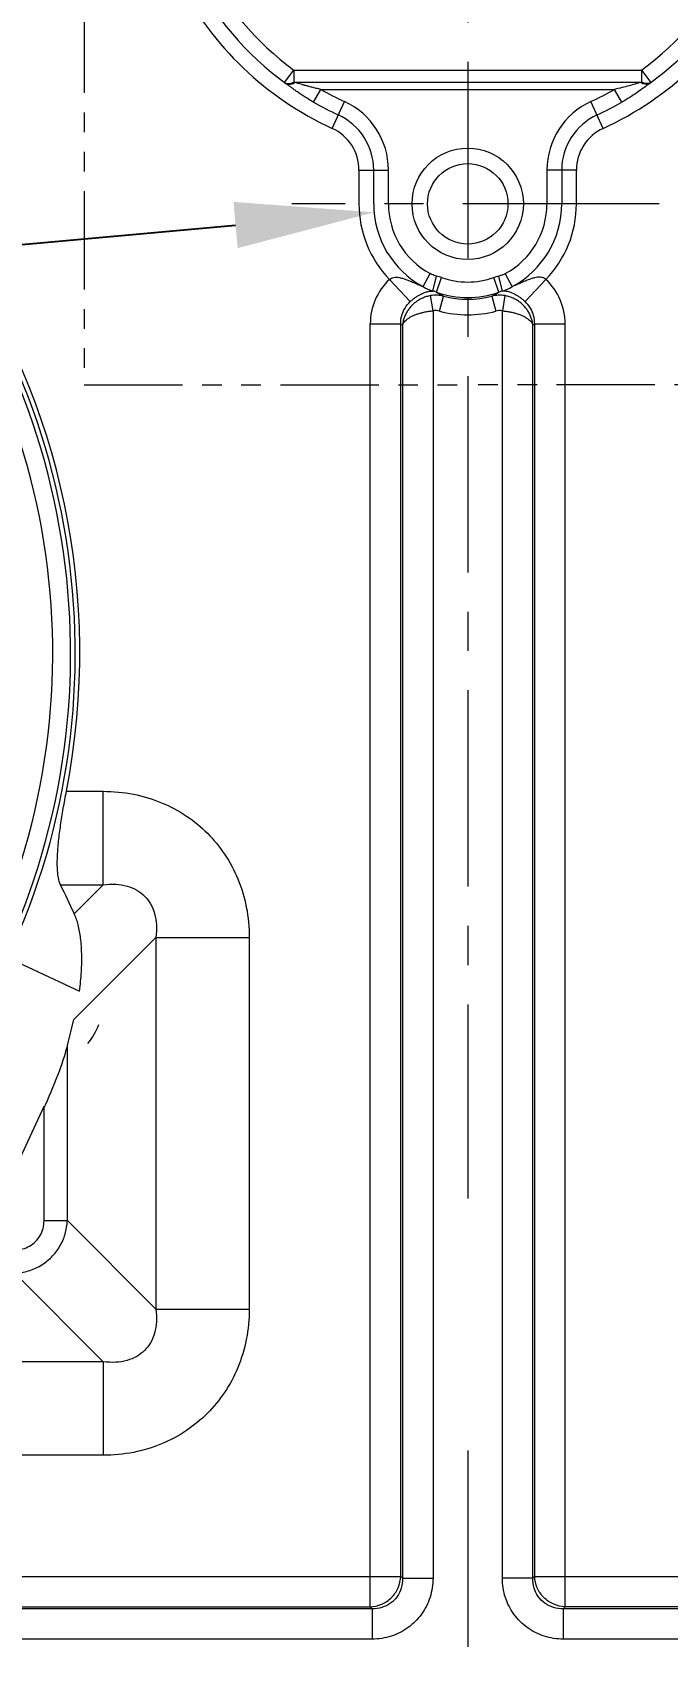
# Model space of a CAD drawing. Header units: millimetres. Extents: x 5536 to 6151, y 463 to 893.
# Drawn here: x 5725.6 to 5746.1, y 644.9 to 697.5 of the extents above; entities that cross this region are included whole.
import ezdxf

# ---------------------------------------------------------------- set-up
doc = ezdxf.new("R2010")
doc.units = ezdxf.units.MM
doc.header["$LTSCALE"] = 0.2
doc.linetypes.add('CENTER', pattern=[50.8, 31.75, -6.35, 6.35, -6.35])
doc.linetypes.add('PHANTOM2', pattern=[31.75, 15.875, -3.175, 3.175, -3.175, 3.175, -3.175])
doc.layers.get('0').update_dxf_attribs({"lineweight": 18})
for name, color, linetype, lineweight in [('poumianxian', 2, 'Continuous', 18), ('图层1', 1, 'CENTER', 18), ('图层3', 3, 'PHANTOM2', 18)]:
    doc.layers.add(name, color=color, linetype=linetype, lineweight=lineweight)
doc.styles.add('標準', font='', dxfattribs={"width": 0.667})
doc.styles.get('標準').set_extended_font_data('pmingliu')
doc.dimstyles.new('11111111111', dxfattribs={"dimtxt": 4.5, "dimasz": 4.5, "dimexe": 1.25, "dimexo": 0.625, "dimtad": 1, "dimtoh": 1, "dimdsep": 46, "dimtxsty": '標準', "dimblk": '_CAXARROW', "dimcen": 0, "dimdle": 9, "dimclrd": 6, "dimclre": 6, "dimclrt": 2, "dimadec": 0, "dimazin": 0, "dimtfac": 0.707107, "dimtofl": 0, "dimtmove": 2, "dimatfit": 3, "dimfxl": 0, "dimfrac": 2, "dimtolj": 1, "dimarcsym": 0})
doc.dimstyles.new('222222', dxfattribs={"dimtxt": 4.5, "dimasz": 4.5, "dimexe": 1.25, "dimexo": 0.625, "dimtad": 1, "dimdsep": 46, "dimtxsty": '標準', "dimblk": '_CAXARROW', "dimcen": 0, "dimdle": 9, "dimclrd": 6, "dimclre": 6, "dimclrt": 2, "dimadec": 0, "dimazin": 0, "dimtfac": 0.707107, "dimtofl": 0, "dimtmove": 2, "dimatfit": 3, "dimfxl": 0, "dimfrac": 2, "dimtolj": 1, "dimarcsym": 0})
doc.dimstyles.new('ISO-25', dxfattribs={"dimtxt": 2.5, "dimasz": 2.5, "dimexe": 1.25, "dimexo": 0.625, "dimtad": 1, "dimdsep": 46, "dimtxsty": 'Standard', "dimblk": '_CAXARROW', "dimcen": 0, "dimdle": 5, "dimclrd": 4, "dimclre": 4, "dimclrt": 3, "dimadec": 0, "dimazin": 0, "dimtfac": 0.707107, "dimtofl": 0, "dimtmove": 2, "dimatfit": 3, "dimfxl": 0, "dimfrac": 2, "dimarcsym": 0})

# ---------------------------------------------------------------- blocks, each defined once
blk = doc.blocks.new('*X4')
at = {"layer": 'poumianxian'}
blk.add_hatch(color=6, dxfattribs=at).paths.add_polyline_path([(5815.182, 723.919), (5816.22, 722.836), (5812.452, 720.263)], flags=0)
at = {"layer": 'poumianxian', "color": 6, "lineweight": -2}
blk.add_line((5838.466, 745.204), (5815.701, 723.377), dxfattribs=at)
at = {"layer": 'poumianxian', "insert": (5828.219, 739.866), "char_height": 4.5, "width": 64.97647, "attachment_point": 5, "rotation": 43.7937, "style": '標準'}
blk.add_mtext('\\T1.004;%%C201.68%%P0.5', dxfattribs=at)
blk = doc.blocks.new('_CAXARROW')
blk.add_hatch(color=0).paths.add_polyline_path([(0, 0), (-1, 0.125), (-1, -0.125)], flags=0)
blk = doc.blocks.new('*X14')
at = {"layer": 'poumianxian'}
blk.add_hatch(color=6, dxfattribs=at).paths.add_polyline_path([(5732.083, 692.063), (5732.219, 690.569), (5736.633, 691.725)], flags=0)
at = {"layer": 'poumianxian', "color": 6, "lineweight": -2}
for p, q in [((5722.68, 690.451), (5732.151, 691.316)), ((5712.095, 690.451), (5722.68, 690.451))]:
    blk.add_line(p, q, dxfattribs=at)
at = {"layer": 'poumianxian', "color": 2, "insert": (5717.075, 693.581), "char_height": 4.5, "width": 29.87693, "attachment_point": 5, "style": '標準'}
blk.add_mtext('\\T1.004;R3.04', dxfattribs=at)
blk = doc.blocks.new('*X70')
at = {"layer": 'poumianxian'}
for points in [[(5709.161, 514.546), (5709.161, 513.046), (5704.661, 513.796)], [(5770.161, 514.546), (5770.161, 513.046), (5774.661, 513.796)]]:
    blk.add_hatch(color=6, dxfattribs=at).paths.add_polyline_path(points, flags=0)
at = {"layer": 'poumianxian', "color": 6, "lineweight": -2}
for p, q in [((5704.661, 658.486), (5704.661, 512.546)), ((5774.661, 658.486), (5774.661, 512.546)), ((5709.161, 513.796), (5770.161, 513.796))]:
    blk.add_line(p, q, dxfattribs=at)
at = {"layer": 'poumianxian', "color": 2, "insert": (5739.661, 517.034), "char_height": 4.5, "width": 34.019, "attachment_point": 5, "style": '標準'}
blk.add_mtext('\\T1.004;70%%P0.3', dxfattribs=at)
blk = doc.blocks.new('*X78')
at = {"layer": 'poumianxian'}
blk.add_hatch(color=6, dxfattribs=at).paths.add_polyline_path([(5827.51, 710.522), (5828.348, 709.277), (5824.196, 707.386)], flags=0)
at = {"layer": 'poumianxian', "color": 6, "lineweight": -2}
blk.add_line((5850.063, 724.801), (5827.929, 709.899), dxfattribs=at)
at = {"layer": 'poumianxian', "color": 2, "insert": (5839.054, 721.293), "char_height": 4.5, "width": 64.97647, "attachment_point": 5, "rotation": 33.95, "style": '標準'}
blk.add_mtext('\\T1.004;%%C203.82%%P0.5', dxfattribs=at)

msp = doc.modelspace()

# ---------------------------------------------------------------- linework, layer by layer
for p, q in [((5733.739, 695.922), (5734.034, 696.325)), ((5734.034, 696.325), (5734.034, 695.935)), ((5734.034, 696.325), (5745.287, 696.325)), ((5745.287, 696.325), (5745.287, 695.935)), ((5745.287, 696.325), (5745.583, 695.922)), ((5734.034, 695.935), (5745.287, 695.935)), ((5734.673, 695.287), (5734.91, 695.701)), ((5734.91, 695.701), (5744.411, 695.701)), ((5744.648, 695.287), (5744.411, 695.701)), ((5735.278, 694.44), (5735.676, 695.307)), ((5744.043, 694.44), (5743.646, 695.307)), ((5736.143, 693.092), (5736.143, 692.001)), ((5736.143, 693.092), (5737.097, 693.092)), ((5736.62, 692.001), (5736.62, 693.092)), ((5737.097, 692.001), (5737.097, 693.092)), ((5742.225, 693.092), (5742.225, 692.001)), ((5743.178, 693.092), (5742.225, 693.092)), ((5742.702, 693.092), (5742.702, 692.001)), ((5743.178, 692.001), (5743.178, 693.092)), ((5737.131, 689.556), (5737.803, 688.839)), ((5738.217, 689.325), (5738.444, 689.744)), ((5738.538, 689.181), (5738.651, 689.667)), ((5738.651, 689.147), (5738.818, 689.618)), ((5740.67, 689.147), (5740.503, 689.618)), ((5740.783, 689.181), (5740.671, 689.667)), ((5741.104, 689.325), (5740.878, 689.744)), ((5741.519, 688.839), (5742.19, 689.556)), ((5738.539, 688.541), (5738.461, 689.032)), ((5738.751, 688.531), (5738.878, 689.014)), ((5740.444, 689.014), (5740.571, 688.531)), ((5740.861, 689.032), (5740.782, 688.541)), ((5738.539, 688.541), (5738.539, 647.565)), ((5740.782, 647.565), (5740.782, 688.541)), ((5736.508, 646.641), (5736.508, 688.119)), ((5736.508, 688.119), (5737.493, 688.119)), ((5737.493, 647.626), (5737.493, 688.119)), ((5737.554, 688.088), (5737.554, 647.565)), ((5741.767, 647.565), (5741.767, 688.088)), ((5741.828, 647.626), (5741.828, 688.119)), ((5741.828, 688.119), (5742.813, 688.119)), ((5742.813, 646.641), (5742.813, 688.119)), ((5726.68, 673.007), (5727.867, 673.007)), ((5727.867, 669.982), (5727.867, 673.007)), ((5726.489, 669.982), (5727.867, 669.982)), ((5726.935, 669.05), (5727.867, 669.982)), ((5724.123, 667.932), (5727.1, 666.544)), ((5726.922, 665.633), (5729.569, 668.28)), ((5729.569, 668.28), (5729.569, 656.268)), ((5729.569, 668.28), (5732.594, 668.28)), ((5732.594, 668.28), (5732.594, 656.268)), ((5726.71, 664.788), (5726.922, 665.633)), ((5726.71, 659.126), (5726.71, 664.788)), ((5723.789, 658.181), (5725.954, 662.823)), ((5725.954, 659.126), (5725.954, 662.823)), ((5725.954, 659.126), (5726.71, 659.126)), ((5726.71, 659.126), (5729.569, 656.268)), ((5725.008, 657.424), (5727.867, 654.566)), ((5729.569, 656.268), (5732.594, 656.268)), ((5727.867, 654.566), (5715.855, 654.566)), ((5727.867, 654.566), (5727.867, 651.54)), ((5727.867, 651.54), (5715.855, 651.54)), ((5691.109, 647.626), (5737.493, 647.626)), ((5737.493, 647.626), (5737.554, 647.565)), ((5737.554, 647.565), (5738.539, 647.565)), ((5741.767, 647.565), (5740.782, 647.565)), ((5741.828, 647.626), (5741.767, 647.565)), ((5741.828, 647.626), (5787.829, 647.626)), ((5691.33, 646.641), (5736.508, 646.641)), ((5736.569, 646.58), (5691.423, 646.58)), ((5736.508, 646.641), (5736.569, 646.58)), ((5736.569, 646.58), (5736.569, 645.595)), ((5742.813, 646.641), (5742.752, 646.58)), ((5787.898, 646.58), (5742.752, 646.58)), ((5742.752, 646.58), (5742.752, 645.595)), ((5787.829, 646.641), (5742.813, 646.641)), ((5736.569, 645.595), (5691.645, 645.595)), ((5787.677, 645.595), (5742.752, 645.595))]:
    msp.add_line(p, q)
for radius in [1.8, 1.3]:
    msp.add_circle((5739.661, 692.001), radius)
for centre, radius, start, end in [((5739.661, 644.474), 84.082, 92.17418, 177.24672), ((5739.661, 644.474), 84.082, 2.75328, 87.82582), ((5739.661, 644.474), 83.097, 92.17418, 177.24672), ((5739.661, 644.474), 83.097, 2.75328, 87.82582), ((5739.661, 704.001), 10.017, 125.9487, 234.0513), ((5739.661, 704.001), 10.017, 305.9487, 54.0513), ((5739.661, 704.001), 9.517, 126.2413, 233.7587), ((5739.661, 704.001), 9.517, 306.2413, 53.7587), ((5703.661, 677.474), 23.304, 335, 180), ((5703.661, 677.474), 23.155, 335, 180), ((5703.661, 677.474), 23.448, 349.0194, 78.7712), ((5703.661, 677.474), 22.578, 335, 180), ((5739.661, 704.001), 10.518, 207.2637, 245.3757), ((5739.661, 704.001), 10.518, 294.6243, 332.7363), ((5737.57, 700.88), 6.266, 232.3063, 232.7742), ((5736.566, 704.649), 9.074, 253.803, 254.0564), ((5739.661, 704.001), 9.564, 240.2151, 245.3757), ((5739.661, 704.001), 9.564, 294.6243, 299.7849), ((5741.734, 700.903), 6.295, 307.2268, 307.6926), ((5739.661, 704.001), 10.041, 240.2151, 245.3757), ((5734.661, 693.092), 2.436, 0, 65.3757), ((5744.661, 693.092), 2.436, 114.6243, 180), ((5739.661, 704.001), 10.041, 294.6243, 299.7849), ((5734.661, 693.092), 1.959, 0, 65.3757), ((5744.661, 693.092), 1.959, 114.6243, 180), ((5734.661, 693.092), 1.482, 0, 65.3757), ((5744.661, 693.092), 1.482, 114.6243, 180), ((5739.661, 692.001), 3.518, 180, 224.0221), ((5739.661, 692.001), 3.041, 180, 241.662), ((5739.661, 692.001), 2.564, 180, 241.6616), ((5739.661, 692.001), 2.564, 298.3386, 0), ((5739.661, 692.001), 3.041, 298.3383, 360), ((5739.661, 692.001), 3.518, 315.9779, 360), ((5738.475, 688.12), 1.966, 133.0957, 180.0454), ((5738.3, 688.155), 1.551, 70.5112, 76.9483), ((5739.661, 692.001), 2.528, 250.5252, 289.4748), ((5741.024, 688.145), 1.562, 103.0733, 109.4667), ((5740.847, 688.12), 1.966, 359.9532, 46.9051), ((5738.787, 690.163), 1.014, 235.8197, 255.7838), ((5738.627, 688.048), 0.998, 75.4855, 99.6304), ((5738.289, 688.132), 1.077, 70.3319, 76.6297), ((5740.524, 692.077), 3.477, 237.4124, 241.7355), ((5739.661, 692.001), 3.027, 250.5252, 289.4748), ((5739.661, 692.001), 3.088, 255.3088, 284.6904), ((5738.801, 692.071), 3.47, 298.2577, 302.5896), ((5740.694, 688.046), 1, 80.4105, 104.5004), ((5741.033, 688.133), 1.077, 103.3702, 109.6682), ((5740.535, 690.163), 1.014, 284.2127, 304.1858), ((5738.62, 688.033), 0.515, 75.2793, 99.0569), ((5739.661, 692.001), 3.588, 255.3098, 284.6903), ((5740.701, 688.033), 0.515, 80.9455, 104.718), ((5739.316, 691.674), 3.995, 242.8571, 243.8398)]:
    msp.add_arc(centre, radius, start, end)
for centre, major_axis, ratio, start_param, end_param in [((5703.661, 641.574), (0, 46.133), 0.62804, 5.350375, 5.375765), ((5726.318, 666.731), (-0.107, 2.388), 0.680136, 3.780389, 4.122264), ((5725.954, 663.331), (-0.767, -1.789), 0.11652, 1.283336, 2.52252)]:
    msp.add_ellipse(centre, major_axis=major_axis, ratio=ratio, start_param=start_param, end_param=end_param)
for points, knots in [([(5733.739, 695.922), (5733.764, 695.906), (5733.826, 695.884), (5733.93, 695.891), (5734, 695.916), (5734.034, 695.935)], [0, 0, 0, 0, 13727.934272, 29265.476992, 47231.231876, 47231.231876, 47231.231876, 47231.231876]), ([(5733.779, 695.891), (5733.804, 695.875), (5733.867, 695.857), (5733.97, 695.872), (5734.038, 695.903), (5734.073, 695.924)], [0, 0, 0, 0, 13226.089323, 28751.245154, 47231.659772, 47231.659772, 47231.659772, 47231.659772]), ([(5734.673, 695.287), (5734.62, 695.317), (5734.518, 695.377), (5734.374, 695.467), (5734.244, 695.553), (5734.129, 695.633), (5734.028, 695.706), (5733.938, 695.772), (5733.856, 695.833), (5733.805, 695.872), (5733.779, 695.891)], [0, 0, 0, 0, 19104.327949, 36867.412232, 53072.260531, 67611.371127, 80531.960306, 92078.17568, 102564.151928, 112305.064996, 112305.064996, 112305.064996, 112305.064996]), ([(5734.91, 695.701), (5734.86, 695.711), (5734.764, 695.733), (5734.628, 695.766), (5734.506, 695.798), (5734.399, 695.827), (5734.304, 695.855), (5734.221, 695.88), (5734.145, 695.903), (5734.096, 695.917), (5734.073, 695.924)], [0, 0, 0, 0, 19946.882967, 38157.227589, 54468.454608, 68862.40947, 81487.431444, 92679.236537, 102826.335248, 112309.306543, 112309.306543, 112309.306543, 112309.306543]), ([(5745.277, 695.933), (5745.21, 695.914), (5745.078, 695.872), (5744.871, 695.812), (5744.65, 695.754), (5744.493, 695.718), (5744.411, 695.701)], [0, 0, 0, 0, 14001.775002, 27757.425709, 43323.105896, 60102.05033, 60102.05033, 60102.05033, 60102.05033]), ([(5745.542, 695.891), (5745.48, 695.845), (5745.35, 695.747), (5745.139, 695.594), (5744.903, 695.437), (5744.735, 695.336), (5744.648, 695.287)], [0, 0, 0, 0, 12807.083968, 27354.760478, 43368.454176, 60105.392549, 60105.392549, 60105.392549, 60105.392549]), ([(5745.542, 695.891), (5745.518, 695.875), (5745.455, 695.857), (5745.351, 695.872), (5745.283, 695.903), (5745.249, 695.924)], [0, 0, 0, 0, 13253.859048, 28811.543125, 47330.777881, 47330.777881, 47330.777881, 47330.777881]), ([(5745.583, 695.922), (5745.558, 695.906), (5745.495, 695.884), (5745.391, 695.891), (5745.322, 695.916), (5745.287, 695.935)], [0, 0, 0, 0, 13756.652661, 29327.024738, 47331.021179, 47331.021179, 47331.021179, 47331.021179]), ([(5737.131, 689.556), (5737.151, 689.573), (5737.195, 689.602), (5737.273, 689.626), (5737.36, 689.631), (5737.455, 689.619), (5737.557, 689.593), (5737.666, 689.556), (5737.784, 689.51), (5737.914, 689.455), (5738.059, 689.392), (5738.162, 689.348), (5738.217, 689.325)], [0, 0, 0, 0, 9249.965466, 18625.013827, 28915.636565, 40440.906253, 53001.556987, 66622.621551, 81613.890203, 98366.583745, 117272.302245, 138611.266221, 138611.266221, 138611.266221, 138611.266221]), ([(5738.651, 689.667), (5738.625, 689.673), (5738.576, 689.687), (5738.507, 689.713), (5738.464, 689.733), (5738.444, 689.744)], [0, 0, 0, 0, 16907.899717, 32546.833277, 47290.762082, 47290.762082, 47290.762082, 47290.762082]), ([(5740.878, 689.744), (5740.844, 689.726), (5740.776, 689.696), (5740.705, 689.675), (5740.671, 689.667)], [0, 0, 0, 0, 17715.507443, 33881.427899, 33881.427899, 33881.427899, 33881.427899]), ([(5742.19, 689.556), (5742.176, 689.569), (5742.143, 689.593), (5742.081, 689.618), (5742.006, 689.631), (5741.918, 689.627), (5741.818, 689.608), (5741.707, 689.575), (5741.581, 689.528), (5741.439, 689.468), (5741.278, 689.399), (5741.165, 689.35), (5741.104, 689.325)], [0, 0, 0, 0, 6810.282028, 14570.661853, 23607.576311, 34069.882425, 46087.643014, 59912.816243, 75880.761576, 94266.422928, 115204.297163, 138723.843597, 138723.843597, 138723.843597, 138723.843597]), ([(5737.493, 688.119), (5737.492, 688.209), (5737.514, 688.39), (5737.622, 688.639), (5737.737, 688.778), (5737.803, 688.839)], [0, 0, 0, 0, 15896.878093, 31571.071795, 47285.253099, 47285.253099, 47285.253099, 47285.253099]), ([(5738.46, 689.032), (5738.414, 689.024), (5738.326, 689.003), (5738.204, 688.957), (5738.094, 688.901), (5737.992, 688.835), (5737.896, 688.757), (5737.809, 688.668), (5737.732, 688.569), (5737.667, 688.463), (5737.614, 688.348), (5737.574, 688.223), (5737.559, 688.134), (5737.554, 688.088)], [0, 0, 0, 0, 15382.299131, 29309.596888, 42400.675686, 55405.309803, 68791.27389, 82386.072865, 96010.44449, 109496.793942, 122850.43744, 136989.856745, 152050.850969, 152050.850969, 152050.850969, 152050.850969]), ([(5737.803, 688.839), (5737.833, 688.866), (5737.892, 688.916), (5737.981, 688.983), (5738.067, 689.038), (5738.148, 689.082), (5738.222, 689.116), (5738.29, 689.142), (5738.354, 689.161), (5738.416, 689.174), (5738.477, 689.181), (5738.518, 689.182), (5738.538, 689.181)], [0, 0, 0, 0, 20298.257585, 38820.963549, 55934.469401, 71379.669683, 84798.375446, 96743.86424, 107764.734584, 118260.371414, 128500.433249, 138633.164328, 138633.164328, 138633.164328, 138633.164328]), ([(5741.519, 688.839), (5741.496, 688.859), (5741.45, 688.899), (5741.375, 688.958), (5741.295, 689.012), (5741.215, 689.06), (5741.137, 689.1), (5741.061, 689.131), (5740.989, 689.155), (5740.919, 689.172), (5740.851, 689.181), (5740.806, 689.182), (5740.783, 689.181)], [0, 0, 0, 0, 15037.391297, 31155.595366, 47622.59178, 63392.281939, 77986.296215, 91513.252233, 104207.189276, 116209.223853, 127641.392288, 138712.001115, 138712.001115, 138712.001115, 138712.001115]), ([(5741.767, 688.088), (5741.763, 688.131), (5741.749, 688.216), (5741.711, 688.339), (5741.658, 688.456), (5741.592, 688.566), (5741.514, 688.666), (5741.426, 688.757), (5741.328, 688.837), (5741.221, 688.906), (5741.105, 688.963), (5740.985, 689.006), (5740.902, 689.025), (5740.861, 689.032)], [0, 0, 0, 0, 14161.404823, 27930.065636, 41806.269284, 55721.870941, 69564.231111, 83191.683619, 96762.389407, 110586.024051, 124629.483263, 138580.7671, 152152.434653, 152152.434653, 152152.434653, 152152.434653]), ([(5741.828, 688.119), (5741.83, 688.209), (5741.807, 688.39), (5741.7, 688.639), (5741.584, 688.778), (5741.519, 688.839)], [0, 0, 0, 0, 15894.886879, 31593.506792, 47321.069362, 47321.069362, 47321.069362, 47321.069362]), ([(5737.554, 688.088), (5737.563, 688.111), (5737.588, 688.156), (5737.638, 688.216), (5737.701, 688.27), (5737.775, 688.321), (5737.86, 688.368), (5737.955, 688.41), (5738.056, 688.447), (5738.163, 688.479), (5738.278, 688.506), (5738.403, 688.527), (5738.492, 688.537), (5738.539, 688.541)], [0, 0, 0, 0, 10032.865384, 20511.149233, 31446.981067, 43523.87463, 56726.148202, 70821.315409, 85498.939388, 100411.02989, 115957.750147, 132947.553451, 152055.041321, 152055.041321, 152055.041321, 152055.041321]), ([(5740.782, 688.541), (5740.824, 688.538), (5740.907, 688.529), (5741.031, 688.508), (5741.15, 688.481), (5741.263, 688.448), (5741.367, 688.41), (5741.463, 688.367), (5741.549, 688.319), (5741.625, 688.267), (5741.687, 688.212), (5741.736, 688.153), (5741.759, 688.11), (5741.767, 688.088)], [0, 0, 0, 0, 16868.931547, 33934.476972, 50662.020935, 66534.819427, 81412.371646, 95531.785805, 108926.405242, 121342.82702, 132623.644566, 142743.510599, 152147.338602, 152147.338602, 152147.338602, 152147.338602]), ([(5741.767, 688.088), (5741.777, 688.093), (5741.798, 688.103), (5741.818, 688.114), (5741.828, 688.119)], [0, 0, 0, 0, 16919.956199, 33892.0829, 33892.0829, 33892.0829, 33892.0829]), ([(5726.489, 669.982), (5726.454, 670.054), (5726.406, 670.238), (5726.379, 670.558), (5726.388, 670.953), (5726.426, 671.411), (5726.491, 671.917), (5726.576, 672.455), (5726.644, 672.821), (5726.68, 673.007)], [0, 0, 0, 0, 7847.814783, 18319.200731, 31303.352606, 46424.433314, 63203.368668, 81082.682662, 99580.68357, 99580.68357, 99580.68357, 99580.68357]), ([(5727.867, 673.007), (5728.195, 673.007), (5728.843, 672.946), (5729.759, 672.671), (5730.57, 672.238), (5731.26, 671.671), (5731.826, 670.981), (5732.259, 670.171), (5732.533, 669.256), (5732.594, 668.608), (5732.594, 668.28)], [0, 0, 0, 0, 14882.119842, 29244.191893, 43000.198634, 56219.073482, 69425.094409, 83171.318679, 97533.576956, 112402.71495, 112402.71495, 112402.71495, 112402.71495]), ([(5727.867, 669.982), (5728.001, 670.001), (5728.263, 670.016), (5728.635, 669.959), (5728.954, 669.826), (5729.215, 669.627), (5729.413, 669.367), (5729.546, 669.047), (5729.603, 668.676), (5729.588, 668.414), (5729.569, 668.28)], [0, 0, 0, 0, 15991.512696, 30562.835555, 43834.611339, 56221.37744, 68594.987191, 81855.348017, 96426.356775, 112407.268826, 112407.268826, 112407.268826, 112407.268826]), ([(5727.1, 666.544), (5727.13, 666.755), (5727.171, 667.156), (5727.182, 667.728), (5727.148, 668.234), (5727.072, 668.672), (5726.988, 668.935), (5726.935, 669.05)], [0, 0, 0, 0, 18504.155952, 34974.079385, 49601.508165, 62455.387569, 73435.000206, 73435.000206, 73435.000206, 73435.000206]), ([(5725.008, 658.181), (5725.093, 658.181), (5725.261, 658.201), (5725.493, 658.295), (5725.69, 658.444), (5725.84, 658.641), (5725.933, 658.874), (5725.954, 659.042), (5725.954, 659.126)], [0, 0, 0, 0, 14749.391167, 29054.548384, 43118.035055, 57196.493658, 71517.254303, 86248.218287, 86248.218287, 86248.218287, 86248.218287]), ([(5725.008, 657.424), (5725.156, 657.431), (5725.45, 657.481), (5725.856, 657.66), (5726.204, 657.931), (5726.475, 658.279), (5726.654, 658.685), (5726.703, 658.979), (5726.71, 659.126)], [0, 0, 0, 0, 14528.689598, 28881.28957, 43134.666351, 57386.119971, 71737.78027, 86254.912007, 86254.912007, 86254.912007, 86254.912007]), ([(5732.594, 656.268), (5732.594, 655.939), (5732.533, 655.291), (5732.258, 654.376), (5731.825, 653.565), (5731.258, 652.875), (5730.568, 652.308), (5729.758, 651.876), (5728.843, 651.601), (5728.195, 651.54), (5727.867, 651.54)], [0, 0, 0, 0, 14905.026591, 29289.204927, 43066.385091, 56305.606599, 69531.954404, 83299.337038, 97683.701885, 112575.726647, 112575.726647, 112575.726647, 112575.726647]), ([(5729.569, 656.268), (5729.588, 656.133), (5729.603, 655.871), (5729.546, 655.5), (5729.413, 655.18), (5729.214, 654.92), (5728.954, 654.721), (5728.634, 654.589), (5728.263, 654.531), (5728.001, 654.546), (5727.867, 654.566)], [0, 0, 0, 0, 16009.893802, 30597.965361, 43884.996111, 56285.999919, 68673.832257, 81949.434925, 96537.192016, 112536.472994, 112536.472994, 112536.472994, 112536.472994]), ([(5736.508, 646.641), (5736.635, 646.645), (5736.889, 646.703), (5737.211, 646.923), (5737.432, 647.245), (5737.489, 647.5), (5737.493, 647.626)], [0, 0, 0, 0, 15000.704201, 30117.907372, 45235.229308, 60236.093041, 60236.093041, 60236.093041, 60236.093041]), ([(5738.539, 647.565), (5738.539, 647.357), (5738.474, 646.942), (5738.192, 646.384), (5737.752, 645.944), (5737.194, 645.66), (5736.778, 645.595), (5736.569, 645.595)], [0, 0, 0, 0, 14899.18495, 29535.294722, 44101.747208, 58734.210111, 73686.641348, 73686.641348, 73686.641348, 73686.641348]), ([(5737.554, 647.565), (5737.557, 647.459), (5737.531, 647.247), (5737.393, 646.963), (5737.172, 646.741), (5736.888, 646.604), (5736.676, 646.577), (5736.569, 646.58)], [0, 0, 0, 0, 15067.984965, 29632.97739, 44022.972874, 58566.445136, 73679.470671, 73679.470671, 73679.470671, 73679.470671]), ([(5742.752, 645.595), (5742.544, 645.595), (5742.129, 645.66), (5741.571, 645.942), (5741.131, 646.382), (5740.847, 646.94), (5740.782, 647.356), (5740.782, 647.565)], [0, 0, 0, 0, 14909.675982, 29556.091541, 44132.800768, 58775.566892, 73738.526651, 73738.526651, 73738.526651, 73738.526651]), ([(5742.752, 646.58), (5742.646, 646.577), (5742.434, 646.604), (5742.15, 646.741), (5741.928, 646.962), (5741.791, 647.247), (5741.764, 647.459), (5741.767, 647.565)], [0, 0, 0, 0, 15081.725553, 29659.999879, 44063.11769, 58619.852229, 73746.659429, 73746.659429, 73746.659429, 73746.659429]), ([(5742.813, 646.641), (5742.687, 646.645), (5742.432, 646.703), (5742.11, 646.923), (5741.89, 647.245), (5741.832, 647.5), (5741.828, 647.626)], [0, 0, 0, 0, 15014.835307, 30146.249905, 45277.859323, 60292.895979, 60292.895979, 60292.895979, 60292.895979])]:
    msp.add_open_spline(points, degree=3, knots=knots)
at = {"layer": '图层1'}
for p, q in [((5739.661, 757.554), (5739.661, 659.843)), ((5745.855, 692.001), (5733.967, 692.001)), ((5739.661, 651.699), (5739.661, 536.186))]:
    msp.add_line(p, q, dxfattribs=at)
at = {"layer": '图层3'}
for p, q in [((5727.257, 724.159), (5727.257, 686.153)), ((5727.257, 686.153), (5739.661, 686.153)), ((5752.064, 686.153), (5739.661, 686.153))]:
    msp.add_line(p, q, dxfattribs=at)

# ---------------------------------------------------------------- dimensions: what is measured, and where the dimension line sits
at = {"layer": 'poumianxian'}
for p1, p2, text, dimstyle, override, picture, middle in [((5666.869, 580.684), (5812.452, 720.263), '%%C201.68%%P0.5', 'ISO-25', {"dimtxt": 4.5, "dimasz": 4.5, "dimpost": '%%C<>', "dimtxsty": '標準', "dimsah": 1, "dimclrd": 6, "dimclre": 6, "dimclrt": 256, "dimtfill": 1, "dimtolj": 1}, '*X4', (5830.46, 737.528)), ((5655.125, 593.561), (5824.196, 707.386), '%%C203.82%%P0.5', '222222', {"dimpost": '%%C<>', "dimsah": 1, "dimtfill": 1}, '*X78', (5839.054, 721.293))]:
    dim = msp.add_diameter_dim_2p(p1=p1, p2=p2, text=text, dimstyle=dimstyle, override=override, dxfattribs=at)
    dim.commit()
    dim.dimension.update_dxf_attribs({"geometry": picture, "text_midpoint": middle, "dimtype": 163})
dim = msp.add_radius_dim(center=(5739.661, 692.001), mpoint=(5736.633, 691.725), dimstyle='11111111111', override={"dimpost": 'R<>', "dimsah": 1, "dimtfill": 1, "dimtzin": 8}, dxfattribs=at)
dim.commit()
dim.dimension.update_dxf_attribs({"geometry": '*X14', "text_midpoint": (5717.405, 689.97)})
dim = msp.add_linear_dim(base=(5774.661, 513.796), p1=(5704.661, 659.111), p2=(5774.661, 659.111), text='70%%P0.3', dimstyle='11111111111', override={"dimsah": 1, "dimtfill": 1}, dxfattribs=at)
dim.commit()
dim.dimension.update_dxf_attribs({"geometry": '*X70', "text_midpoint": (5739.661, 513.796)})

doc.saveas('drawing.dxf')
